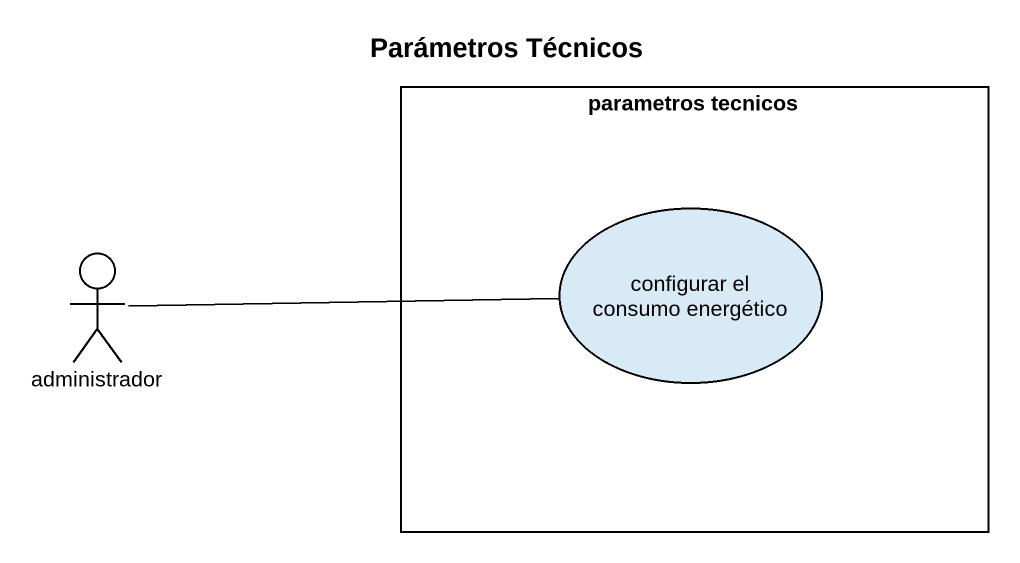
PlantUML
@startuml
title Parámetros Técnicos
rectangle "parametros tecnicos" as parametros_tecnicos {
  usecase "configurar el consumo energético" as configurar_el_consumo
}
actor administrador
administrador -right- configurar_el_consumo
@enduml
